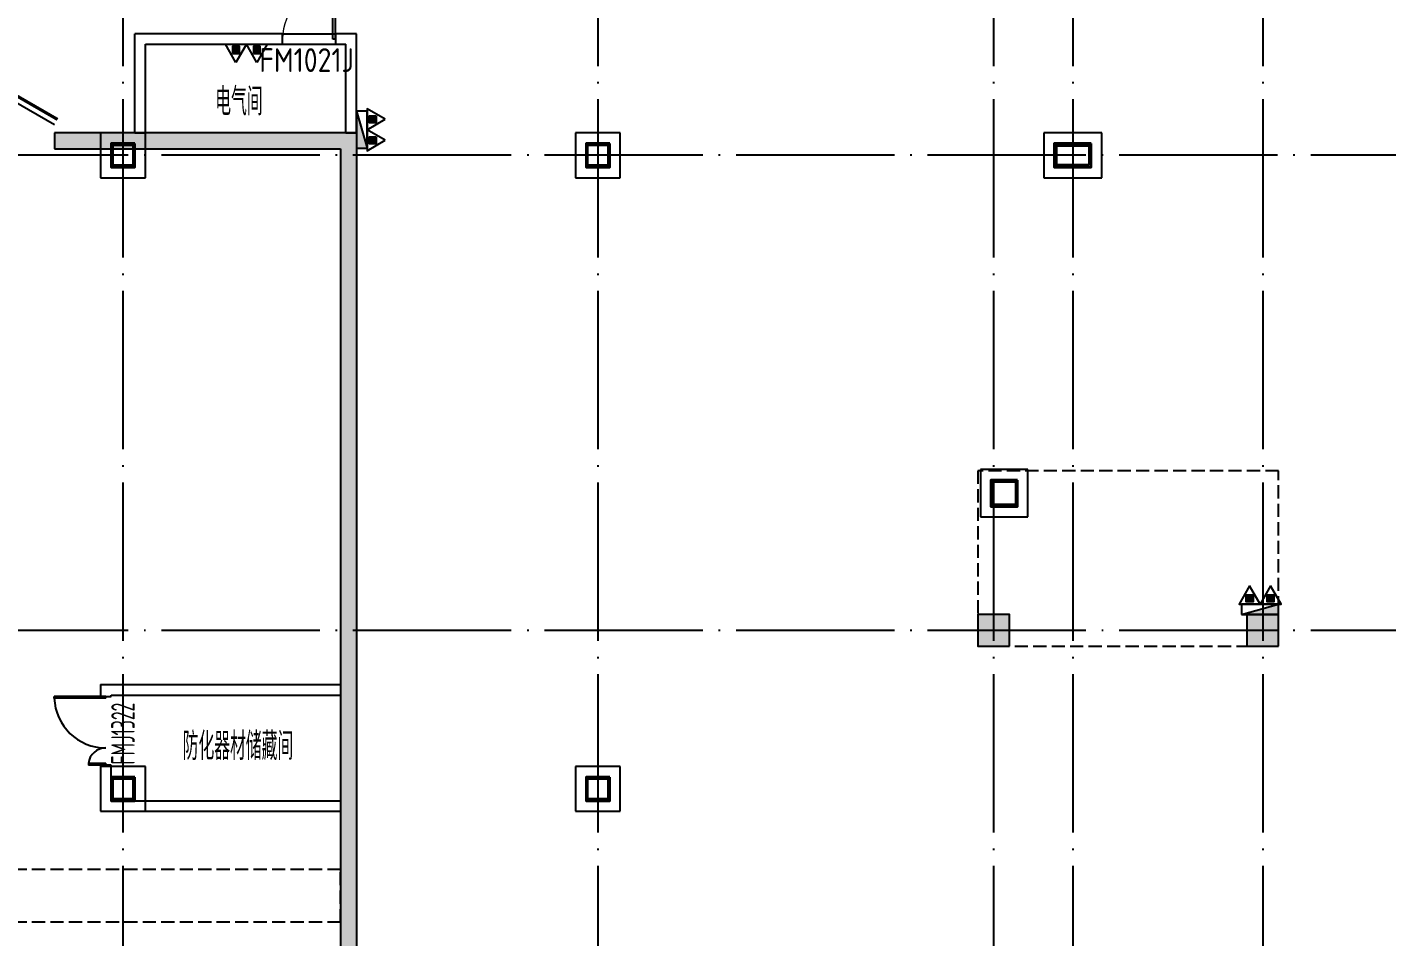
# Model space of a CAD drawing. Extents: x -473190 to 2138458, y -81875 to 2633646.
# Drawn here: x 611872 to 637639, y 105141 to 122368 of the extents above; entities that cross this region are included whole.
import ezdxf

# ---------------------------------------------------------------- set-up
doc = ezdxf.new("R2010")
doc.units = 0
doc.header["$LTSCALE"] = 1000
doc.linetypes.add('DASH', pattern=[0.35, 0.25, -0.1])
doc.linetypes.add('DOTE', pattern=[2.42, 2, -0.2, 0.02, -0.2])
for name, color, linetype in [('A-COLUMN', 2, 'Continuous'), ('A-PUB_HATCH', 8, 'Continuous'), ('A-WALL', 2, 'Continuous'), ('DOOR_FIRE', 4, 'Continuous'), ('DOOR_FIRE_TEXT', 7, 'Continuous'), ('DOTE', 1, 'DOTE'), ('PUB_HATCH', 8, 'Continuous'), ('RF-KBGQ', 15, 'Continuous'), ('RF-M', 4, 'Continuous'), ('RF-MBH', 11, 'Continuous'), ('RF-QT', 30, 'Continuous'), ('S-柱', 51, 'Continuous'), ('S-柱-填充', 8, 'Continuous'), ('W-EQUIP_消火栓', 7, 'Continuous'), ('W-EQUIP_灭火器', 7, 'Continuous'), ('索引线', 252, 'Continuous')]:
    doc.layers.add(name, color=color, linetype=linetype)
doc.layers.add('RF-WZ', color=110, linetype='Continuous', lineweight=0)
doc.styles.add('8B2_02', font='tssdeng.shx', dxfattribs={"width": 0.6, "bigfont": 'TSSDCHN.shx'})
doc.styles.add('_TCH_WINDOW', font='tssdeng.shx', dxfattribs={"width": 0.8, "height": 3.5, "bigfont": 'tssdchn.shx'})
doc.styles.get("Standard").update_dxf_attribs({"font": 'gbenor.shx', "bigfont": 'gbcbig.shx'})

# ---------------------------------------------------------------- blocks, each defined once
blk = doc.blocks.new('A$C7EFF042E')
at = {"layer": 'A-COLUMN', "color": 6}
for p, q in [((52175, -26825), (51325, -26825)), ((51325, -26825), (51325, -27675)), ((52175, -27675), (52175, -26825)), ((61175, -26825), (60325, -26825)), ((60325, -26825), (60325, -27675)), ((61175, -27675), (61175, -26825)), ((70300, -26825), (69200, -26825)), ((69200, -26825), (69200, -27675)), ((70300, -27675), (70300, -26825)), ((51325, -27675), (52175, -27675)), ((60325, -27675), (61175, -27675)), ((69200, -27675), (70300, -27675)), ((68900, -33200), (68000, -33200)), ((68000, -33200), (68000, -34100)), ((68900, -34100), (68900, -33200)), ((68000, -34100), (68900, -34100)), ((52175, -38825), (51325, -38825)), ((51325, -38825), (51325, -39675)), ((52175, -39675), (52175, -38825)), ((61175, -38825), (60325, -38825)), ((60325, -38825), (60325, -39675)), ((61175, -39675), (61175, -38825)), ((51325, -39675), (52175, -39675)), ((60325, -39675), (61175, -39675))]:
    blk.add_line(p, q, dxfattribs=at)
at = {"layer": 'S-柱', "color": 6, "lineweight": 35}
for points in [[(51975, -27025), (51525, -27025), (51525, -27475), (51975, -27475)], [(51975, -27025), (51525, -27025), (51525, -27475), (51975, -27475)], [(60975, -27025), (60525, -27025), (60525, -27475), (60975, -27475)], [(60975, -27025), (60525, -27025), (60525, -27475), (60975, -27475)], [(70100, -27025), (69400, -27025), (69400, -27475), (70100, -27475)], [(70100, -27025), (69400, -27025), (69400, -27475), (70100, -27475)], [(68700, -33400), (68200, -33400), (68200, -33900), (68700, -33900)], [(68700, -33400), (68200, -33400), (68200, -33900), (68700, -33900)], [(51975, -39025), (51525, -39025), (51525, -39475), (51975, -39475)], [(51975, -39025), (51525, -39025), (51525, -39475), (51975, -39475)], [(60975, -39025), (60525, -39025), (60525, -39475), (60975, -39475)], [(60975, -39025), (60525, -39025), (60525, -39475), (60975, -39475)]]:
    blk.add_lwpolyline(points, close=True, dxfattribs=at)
at = {"layer": 'S-柱-填充', "color": 6, "lineweight": 35}
for points in [[(51945, -27445), (51555, -27445), (51555, -27055), (51945, -27055)], [(60945, -27445), (60555, -27445), (60555, -27055), (60945, -27055)], [(70060, -27435), (69440, -27435), (69440, -27065), (70060, -27065)], [(68670, -33870), (68230, -33870), (68230, -33430), (68670, -33430)], [(51945, -39445), (51555, -39445), (51555, -39055), (51945, -39055)], [(60945, -39445), (60555, -39445), (60555, -39055), (60945, -39055)]]:
    blk.add_lwpolyline(points, close=True, dxfattribs=at)
blk = doc.blocks.new('A$C4F5A101F')
at = {"layer": 'DOTE', "color": 16, "linetype": 'DOTE', "ltscale": 1.5}
for p, q in [((-115989.7, 16373.7), (-115989.7, -213765.2)), ((-106989.7, 16373.7), (-106989.7, -213765.2)), ((-99489.7, 16373.7), (-99489.7, -213765.2)), ((-39660.8, -35507.4), (-180399, -35507.4)), ((-39660.8, -44507.4), (-180399, -44507.4))]:
    blk.add_line(p, q, dxfattribs=at)
at = {"layer": 'DOTE', "color": 127, "linetype": 'DOTE', "ltscale": 1.5}
for p, q in [((-97989.7, 16373.7), (-97989.7, -213765.2)), ((-94389.7, 16373.7), (-94389.7, -213765.2))]:
    blk.add_line(p, q, dxfattribs=at)
blk = doc.blocks.new('$TwtSys$00000434')
for p, q in [((-0.5, 0.5), (-0.5, -0.5)), ((-0.5, -0.5), (0.5, 0.5)), ((0.5, 0.5), (-0.5, 0.5)), ((0.5, -0.5), (0.5, 0.5)), ((-0.5, -0.5), (0.5, -0.5))]:
    blk.add_line(p, q)
blk.add_solid([(0.5, -0.5), (0.5, 0.5), (-0.5, -0.5)])
blk = doc.blocks.new('$TwtSys$00000546')
h = blk.add_hatch()
h.set_pattern_fill('ANSI31', color=256, scale=200, style=0)
h.set_pattern_definition([(45, (-38543.802, -6670.83), (-17.67767, 17.67767), [])])
h.paths.add_polyline_path([(-65, 174), (65, 174), (65, 44), (-65, 44)])
for points in [[(0, 344), (-198, 0), (198, 0)], [(-65, 174), (65, 174), (65, 44), (-65, 44)]]:
    blk.add_lwpolyline(points, close=True)
blk = doc.blocks.new('$DorLib2D$00000225')
at = {"color": 0}
for p, q in [((0.475, -0.001), (0.475, 0.752)), ((0.475, 0.752), (0.5, 0.752)), ((0.5, -0.001), (0.5, 0.752)), ((-0.5, 0), (-0.5, 0.252)), ((-0.475, 0.252), (-0.5, 0.252)), ((-0.475, 0), (-0.475, 0.252)), ((-0.475, 0), (-0.5, 0)), ((0.475, -0.001), (0.5, -0.001))]:
    blk.add_line(p, q, dxfattribs=at)
for centre, radius, start, end in [((0.505, -0.002), 0.755, 92.2493, 179.7238), ((-0.501, 0.003), 0.251, 359.7899, 84.0974)]:
    blk.add_arc(centre, radius, start, end, dxfattribs=at)
blk = doc.blocks.new('$DorLib2D$00000211')
at = {"color": 0}
for p, q in [((-0.5, 0.05), (-0.067, 0.3)), ((0.5, 0.05), (0.067, 0.3))]:
    blk.add_line(p, q, dxfattribs=at)
at = {"color": 0, "const_width": 0.01}
for points in [[(-0.51, 0.0673), (-0.077, 0.3173)], [(0.51, 0.0673), (0.077, 0.3173)]]:
    blk.add_lwpolyline(points, dxfattribs=at)
blk = doc.blocks.new('rfk')
at = {"layer": 'A-PUB_HATCH'}
blk.add_hatch(color=256, dxfattribs=at).paths.add_polyline_path([(502673.2, -695335.2), (496948.2, -695335.2), (496948.2, -695635.2), (502373.2, -695635.2)])
at = {"layer": 'PUB_HATCH'}
for points in [[(502673.2, -695335.2), (502373.2, -695635.2), (502373.2, -705885.2), (502673.2, -705885.2)], [(502673.2, -705885.2), (502373.2, -705885.2), (502373.2, -711560.2), (502673.2, -711560.2)]]:
    blk.add_hatch(color=256, dxfattribs=at).paths.add_polyline_path(points)
at = {"layer": 'A-WALL'}
for p, q in [((497823.2, -705785.2), (497823.2, -706010.2)), ((497823.2, -705785.2), (502373.2, -705785.2)), ((497823.2, -706010.2), (498023.2, -706010.2)), ((498023.2, -706010.2), (498023.2, -705985.2)), ((498023.2, -705985.2), (502373.2, -705985.2)), ((498023.2, -707310.2), (497823.2, -707310.2)), ((497823.2, -707310.2), (497823.2, -708185.2)), ((498023.2, -707985.2), (498023.2, -707310.2)), ((498023.2, -707985.2), (502373.2, -707985.2)), ((502373.2, -707985.2), (502373.2, -708185.2)), ((497823.2, -708185.2), (502373.2, -708185.2))]:
    blk.add_line(p, q, dxfattribs=at)
at = {"layer": 'RF-QT'}
for p, q in [((502673.2, -695335.2), (496948.2, -695335.2)), ((496948.2, -695335.2), (496948.2, -695635.2)), ((502673.2, -695335.2), (502673.2, -705885.2)), ((496948.2, -695635.2), (502373.2, -695635.2)), ((502373.2, -695635.2), (502373.2, -705885.2)), ((502373.2, -705885.2), (502373.2, -711560.2)), ((502673.2, -705885.2), (502673.2, -711560.2))]:
    blk.add_line(p, q, dxfattribs=at)
at = {"layer": 'DOOR_FIRE'}
ref = blk.add_blockref('$DorLib2D$00000225', (497923.2, -706660.2), dxfattribs=dict(at, xscale=1300, yscale=1300, zscale=200, rotation=90.00000001405573))
ref.add_attrib('A', 'FMJ1322', (498471.3, -707299.9), dxfattribs={"layer": 'DOOR_FIRE_TEXT', "height": 446.25, "rotation": 90, "style": '_TCH_WINDOW', "width": 0.564706})
at = {"layer": 'RF-M'}
ref = blk.add_blockref('$DorLib2D$00000211', (493948.2, -695485.2), dxfattribs=dict(at, xscale=6000, yscale=-6000, zscale=300, rotation=180))
ref.add_attrib('A', 'GSFMG6030(5)', (493185.7, -695913.9), dxfattribs={"layer": 'RF-MBH', "height": 297.5, "style": '_TCH_WINDOW', "width": 0.564706})
at = {"layer": 'RF-WZ', "style": '8B2_02', "width": 0.6}
blk.add_text('防化器材储藏间', height=525, dxfattribs=at).set_placement((499379.4, -707212.7))
blk = doc.blocks.new('zsgc')
at = {"layer": 'RF-KBGQ', "color": 15, "linetype": 'DASH'}
for p, q in [((-267743.6, -173632.9), (-267743.6, -200032.9)), ((-266743.6, -173632.9), (-267743.6, -173632.9)), ((-266743.6, -173632.9), (-266743.6, -200032.9))]:
    blk.add_line(p, q, dxfattribs=at)
blk = doc.blocks.new('_FZH')
blk.add_lwpolyline([(-0.5, -0.5), (0.5, -0.5), (0.5, 0.5), (-0.5, 0.5)], close=True)
at = {"layer": 'PUB_HATCH'}
blk.add_solid([(-0.5, -0.5), (0.5, -0.5), (-0.5, 0.5), (0.5, 0.5)], dxfattribs=at)
blk = doc.blocks.new('$DorLib2D$00000001')
for p, q in [((0.45, 0.975), (0.5, 0.975)), ((0.45, 0), (0.45, 0.975)), ((0.5, 0), (0.5, 0.975)), ((0.5, 0), (0.45, 0))]:
    blk.add_line(p, q)
at = {"lineweight": 13}
blk.add_arc((0.475, 0), 0.975, 91.4693, 180, dxfattribs=at)

msp = doc.modelspace()

# ---------------------------------------------------------------- linework, layer by layer
at = {"linetype": 'DASH'}
msp.add_lwpolyline([(629887.2, 110642.4), (635587.2, 110642.4), (635587.2, 113967.4), (629887.2, 113967.4)], close=True, dxfattribs=at)
at = {"layer": 'A-COLUMN'}
for p, q in [((614112.2, 108367.4), (613262.2, 108367.4)), ((613262.2, 108367.4), (613262.2, 107517.4)), ((614112.2, 107517.4), (614112.2, 108367.4)), ((613262.2, 107517.4), (614112.2, 107517.4))]:
    msp.add_line(p, q, dxfattribs=at)
at = {"layer": 'A-WALL'}
for p, q in [((616712.2, 122244), (613912.2, 122244)), ((613912.2, 120367.4), (613912.2, 122244)), ((616712.2, 122044), (616712.2, 122244)), ((618112.2, 122244), (617712.2, 122244)), ((617712.2, 122244), (617712.2, 122044)), ((618112.2, 120367.4), (618112.2, 122244)), ((614112.2, 122044), (616712.2, 122044)), ((614112.2, 120367.4), (614112.2, 122044)), ((617712.2, 122044), (617912.2, 122044)), ((617912.2, 120367.4), (617912.2, 122044)), ((613912.2, 120367.4), (614112.2, 120367.4)), ((617912.2, 120367.4), (618112.2, 120367.4))]:
    msp.add_line(p, q, dxfattribs=at)
at = {"layer": 'RF-M'}
for p, q in [((616712.2, 122244), (617712.2, 122244)), ((616712.2, 122044), (617712.2, 122044))]:
    msp.add_line(p, q, dxfattribs=at)

# ---------------------------------------------------------------- block references
at = {"rotation": 270}
msp.add_blockref('zsgc', (791445.2, -161327.1), dxfattribs=at)
at = {"layer": 'A-COLUMN', "xscale": 600, "yscale": 600, "zscale": 600, "rotation": 90}
for p in [(630187.2, 110942.4), (635287.2, 110942.4)]:
    msp.add_blockref('_FZH', p, dxfattribs=at)
at = {"layer": 'RF-M'}
ref = msp.add_blockref('$DorLib2D$00000001', (617212.2, 122144), dxfattribs=dict(at, xscale=1000, yscale=1000, zscale=200))
ref.add_attrib('A', 'FM1021J', (616272.2, 121520.7), dxfattribs={"layer": 'RF-MBH', "height": 450})
at = {"layer": 'RF-QT'}
for name, p in [('A$C4F5A101F', (729676.9, 155449.8)), ('A$C7EFF042E', (561937.2, 147192.4))]:
    msp.add_blockref(name, p, dxfattribs=at)
at = {"layer": 'W-EQUIP_消火栓', "xscale": 700, "yscale": 200, "zscale": 700, "rotation": 270}
msp.add_blockref('$TwtSys$00000434', (618212.2, 120425.3), dxfattribs=at)
at = {"layer": 'W-EQUIP_消火栓', "xscale": 700, "yscale": 200, "zscale": 700}
msp.add_blockref('$TwtSys$00000434', (635237.2, 111342.4), dxfattribs=at)
at = {"layer": 'W-EQUIP_灭火器', "xscale": -1, "rotation": 180}
for p in [(615827.9, 122044), (616224.7, 122044)]:
    msp.add_blockref('$TwtSys$00000546', p, dxfattribs=at)
at = {"layer": 'W-EQUIP_灭火器', "rotation": 270}
for p in [(618312.2, 120623.7), (618312.2, 120226.9)]:
    msp.add_blockref('$TwtSys$00000546', p, dxfattribs=at)
at = {"layer": 'W-EQUIP_灭火器'}
for p in [(635038.8, 111442.4), (635435.6, 111442.4)]:
    msp.add_blockref('$TwtSys$00000546', p, dxfattribs=at)
at = {"layer": '索引线'}
msp.add_blockref('rfk', (115439, 815702.6), dxfattribs=at)

# ---------------------------------------------------------------- texts
at = {"layer": 'RF-WZ', "style": '8B2_02', "width": 0.6}
msp.add_text('电气间', height=525, dxfattribs=at).set_placement((615435.8, 120697.1))

doc.saveas('drawing.dxf')
